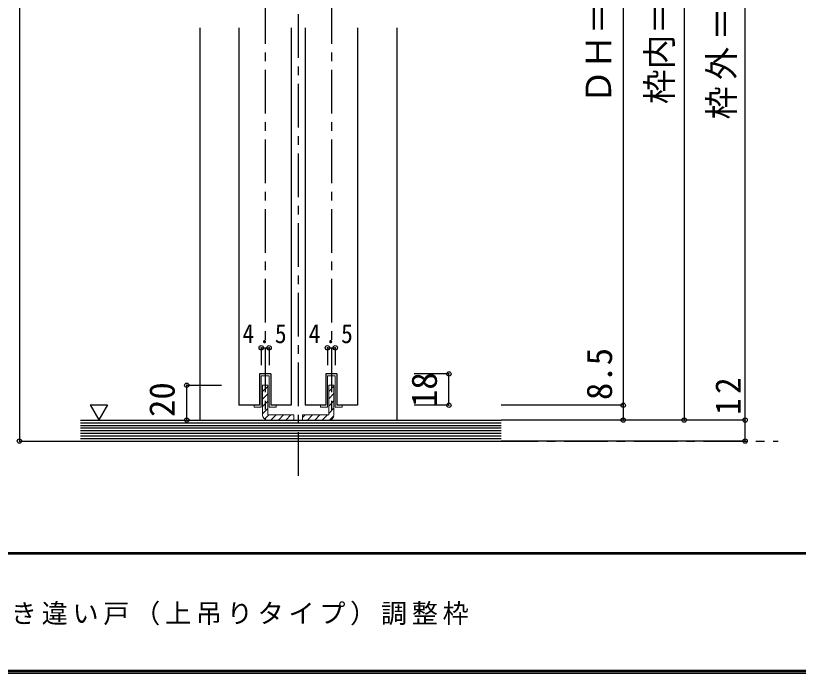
# Model space of a CAD drawing. Units: millimetres, scale not verified. Extents: x -973 to 977, y -718 to 696.
# Drawn here: x -711.2 to -262, y -700.8 to -323.4 of the extents above; entities that cross this region are included whole.
import ezdxf
from ezdxf.enums import TextEntityAlignment as Align

# ---------------------------------------------------------------- set-up
doc = ezdxf.new("R2010")
doc.units = ezdxf.units.MM
doc.header["$LTSCALE"] = 5
doc.header["$PDMODE"] = 32
doc.header["$PDSIZE"] = 2.5
doc.linetypes.add('CHAIN1', pattern=[8, 5, -1, 1, -1])
for name, color, linetype in [('0-1_通り芯', 4, 'CHAIN1'), ('0-3_仕上げ', 2, 'Continuous'), ('0-4_枠', 3, 'Continuous'), ('0-6_扉', 6, 'Continuous'), ('0-A_文字', 3, 'Continuous'), ('0-B_寸法', 7, 'Continuous'), ('0-C_ハッチ', 4, 'Continuous'), ('F-1_枠', 6, 'Continuous'), ('F-A_文字', 7, 'Continuous')]:
    doc.layers.add(name, color=color, linetype=linetype)
doc.layers.add('0-7_金物', color=7, linetype='Continuous', lineweight=18)
doc.styles.add('ＭＳ ゴシック', font='')
doc.styles.get('ＭＳ ゴシック').set_extended_font_data('MS Gothic')

msp = doc.modelspace()

# ---------------------------------------------------------------- linework, layer by layer
at = {"layer": '0-1_通り芯'}
for p, q in [((-548.996, -2.5), (-548.996, -591.579)), ((-567.996, -74.5), (-567.996, -555.5)), ((-529.996, -74.5), (-529.996, -555.5)), ((-676.386, -567.5), (-273.496, -567.5))]:
    msp.add_line(p, q, dxfattribs=at)
at = {"layer": '0-3_仕上げ'}
for p, q in [((-673.996, -555.5), (-432.496, -555.5)), ((-673.996, -567.5), (-432.496, -567.5))]:
    msp.add_line(p, q, dxfattribs=at)
at = {"layer": '0-3_仕上げ', "color": 7}
for p, q in [((-673.996, -557), (-432.496, -557)), ((-673.996, -558.5), (-432.496, -558.5)), ((-673.996, -560), (-432.496, -560)), ((-673.996, -561.5), (-432.496, -561.5)), ((-673.996, -563), (-432.496, -563)), ((-673.996, -564.5), (-432.496, -564.5)), ((-673.996, -566), (-432.496, -566))]:
    msp.add_line(p, q, dxfattribs=at)
at = {"layer": '0-4_枠', "color": 4}
for p, q in [((-605.496, -330.356), (-605.496, -555.5)), ((-492.496, -330.356), (-492.496, -555.5))]:
    msp.add_line(p, q, dxfattribs=at)
at = {"layer": '0-6_扉'}
for p, q in [((-582.996, -330.356), (-582.996, -547)), ((-552.996, -330.356), (-552.996, -547)), ((-544.996, -330.356), (-544.996, -547)), ((-514.996, -330.356), (-514.996, -547)), ((-571.246, -529), (-571.246, -547)), ((-564.746, -529), (-571.246, -529)), ((-564.746, -529), (-564.746, -547)), ((-533.246, -529), (-533.246, -547)), ((-526.746, -529), (-533.246, -529)), ((-526.746, -529), (-526.746, -547)), ((-571.246, -547), (-582.996, -547)), ((-552.996, -547), (-564.746, -547)), ((-533.246, -547), (-544.996, -547)), ((-514.996, -547), (-526.746, -547))]:
    msp.add_line(p, q, dxfattribs=at)
at = {"layer": '0-7_金物'}
for p, q in [((-571.246, -547), (-571.246, -529)), ((-571.246, -529), (-564.746, -529)), ((-570.246, -548), (-570.246, -530)), ((-565.746, -530), (-570.246, -530)), ((-565.746, -530), (-565.746, -548)), ((-564.746, -529), (-564.746, -547)), ((-533.246, -547), (-533.246, -529)), ((-533.246, -529), (-526.746, -529)), ((-532.246, -548), (-532.246, -530)), ((-527.746, -530), (-532.246, -530)), ((-527.746, -530), (-527.746, -548)), ((-526.746, -529), (-526.746, -547)), ((-574.246, -547), (-571.246, -547)), ((-574.246, -548), (-574.246, -547)), ((-570.246, -548), (-574.246, -548)), ((-565.746, -548), (-561.746, -548)), ((-564.746, -547), (-561.746, -547)), ((-561.746, -547), (-561.746, -548)), ((-536.246, -547), (-533.246, -547)), ((-536.246, -548), (-536.246, -547)), ((-532.246, -548), (-536.246, -548)), ((-527.746, -548), (-523.746, -548)), ((-526.746, -547), (-523.746, -547)), ((-523.746, -547), (-523.746, -548))]:
    msp.add_line(p, q, dxfattribs=at)
at = {"layer": '0-7_金物', "color": 3}
for p, q in [((-566.496, -535.5), (-569.496, -535.5)), ((-569.496, -552.5), (-569.496, -535.5)), ((-566.496, -535.5), (-566.496, -552.5)), ((-531.496, -535.5), (-528.496, -535.5)), ((-531.496, -535.5), (-531.496, -552.5)), ((-528.496, -552.5), (-528.496, -535.5)), ((-551.496, -552.5), (-566.496, -552.5)), ((-551.496, -552.5), (-551.496, -555.5)), ((-546.496, -552.5), (-546.496, -555.5)), ((-546.496, -552.5), (-531.496, -552.5)), ((-566.496, -555.5), (-551.496, -555.5)), ((-531.496, -555.5), (-546.496, -555.5))]:
    msp.add_line(p, q, dxfattribs=at)
for centre, start, end in [((-566.496, -552.5), 180, 270), ((-531.496, -552.5), 270, 0)]:
    msp.add_arc(centre, 3, start, end, dxfattribs=at)
at = {"layer": '0-A_文字', "color": 7}
msp.add_line((-668.431, -546.686), (-663.431, -555.347), dxfattribs=at)
msp.add_lwpolyline([(-668.431, -546.686), (-658.431, -546.686), (-663.431, -555.347)], dxfattribs=at)
at = {"layer": '0-B_寸法', "color": 4}
for p, q in [((-708.996, -52.5), (-708.996, -567.5)), ((-327.496, -60.5), (-327.496, -555.5)), ((-292.496, -567.5), (-292.496, -60.5)), ((-362.496, -90.5), (-362.496, -555.5)), ((-570.246, -514), (-570.246, -524)), ((-570.246, -514), (-565.746, -514)), ((-565.746, -514), (-565.746, -524)), ((-532.246, -514), (-532.246, -524)), ((-532.246, -514), (-527.746, -514)), ((-527.746, -514), (-527.746, -524)), ((-462.496, -529), (-482.496, -529)), ((-462.496, -547), (-462.496, -529)), ((-612.996, -555.5), (-612.996, -535.5)), ((-612.996, -535.5), (-592.996, -535.5)), ((-462.496, -547), (-482.496, -547)), ((-362.496, -547), (-432.496, -547)), ((-612.996, -555.5), (-592.996, -555.5)), ((-292.496, -555.5), (-432.496, -555.5)), ((-708.996, -567.5), (-673.996, -567.5)), ((-292.496, -567.5), (-432.496, -567.5))]:
    msp.add_line(p, q, dxfattribs=at)
at = {"layer": '0-B_寸法'}
for p in [(-570.246, -514), (-565.746, -514), (-532.246, -514), (-527.746, -514), (-462.496, -529), (-612.996, -535.5), (-462.496, -547), (-362.496, -547), (-612.996, -555.5), (-362.496, -555.5), (-327.496, -555.5), (-327.496, -555.5), (-292.496, -555.5), (-708.996, -567.5), (-292.496, -567.5)]:
    msp.add_point(p, dxfattribs=at)
at = {"layer": '0-C_ハッチ'}
for p, q in [((-569.496, -539.145), (-566.496, -536.145)), ((-531.496, -538.982), (-528.496, -535.982)), ((-569.496, -543.388), (-566.496, -540.388)), ((-531.496, -543.225), (-528.496, -540.225)), ((-569.496, -547.631), (-566.496, -544.631)), ((-531.496, -547.468), (-528.496, -544.468)), ((-569.496, -551.873), (-566.496, -548.873)), ((-568.286, -554.907), (-565.88, -552.5)), ((-564.637, -555.5), (-561.637, -552.5)), ((-560.394, -555.5), (-557.394, -552.5)), ((-556.152, -555.5), (-553.152, -552.5)), ((-546.496, -553.982), (-545.013, -552.5)), ((-543.77, -555.5), (-540.771, -552.5)), ((-539.528, -555.5), (-536.528, -552.5)), ((-535.285, -555.5), (-532.285, -552.5)), ((-531.496, -551.71), (-528.496, -548.71)), ((-551.909, -555.5), (-551.496, -555.087)), ((-531.002, -555.459), (-528.536, -552.993))]:
    msp.add_line(p, q, dxfattribs=at)
at = {"layer": 'F-1_枠'}
for p, q in [((976.653, -631.667), (-973.347, -631.667)), ((976.653, -632.5), (-973.347, -632.5)), ((976.653, -699.167), (-973.347, -699.167)), ((976.653, -700), (-973.347, -700)), ((976.653, -700.833), (-973.347, -700.833))]:
    msp.add_line(p, q, dxfattribs=at)

# ---------------------------------------------------------------- texts
at = {"layer": '0-B_寸法', "style": 'ＭＳ ゴシック'}
for s, p in [('ＤＨ＝1,983', (-364.996, -374.167)), ('枠内＝2,005', (-329.996, -374.167)), ('8.5', (-364.496, -544)), ('18', (-464.996, -548)), ('20', (-615.496, -553.707))]:
    msp.add_text(s, height=14.66, rotation=90, dxfattribs=at).set_placement(p, align=Align.BOTTOM_LEFT)
at = {"layer": '0-B_寸法', "char_height": 14.66, "attachment_point": 7, "rotation": 90, "style": 'ＭＳ ゴシック'}
for s, insert in [('\\T1.19;\\W0.95;枠外＝2,035', (-294.996, -382.917)), ('\\T1.27;\\W0.95;12', (-294.996, -552.5))]:
    msp.add_mtext(s, dxfattribs=dict(at, insert=insert))
at = {"layer": '0-B_寸法', "char_height": 11, "attachment_point": 7, "style": 'ＭＳ ゴシック'}
for insert in [(-580.996, -511.5), (-542.996, -511.5)]:
    msp.add_mtext('\\T1.38;\\W0.9;4.5', dxfattribs=dict(at, insert=insert))
at = {"layer": 'F-A_文字', "insert": (-846.68, -673.333), "char_height": 11, "attachment_point": 7, "style": 'ＭＳ ゴシック'}
msp.add_mtext('\\T1.18;ドレタス\u3000H20引き違い戸（上吊りタイプ）調整枠', dxfattribs=at)

doc.saveas('drawing.dxf')
